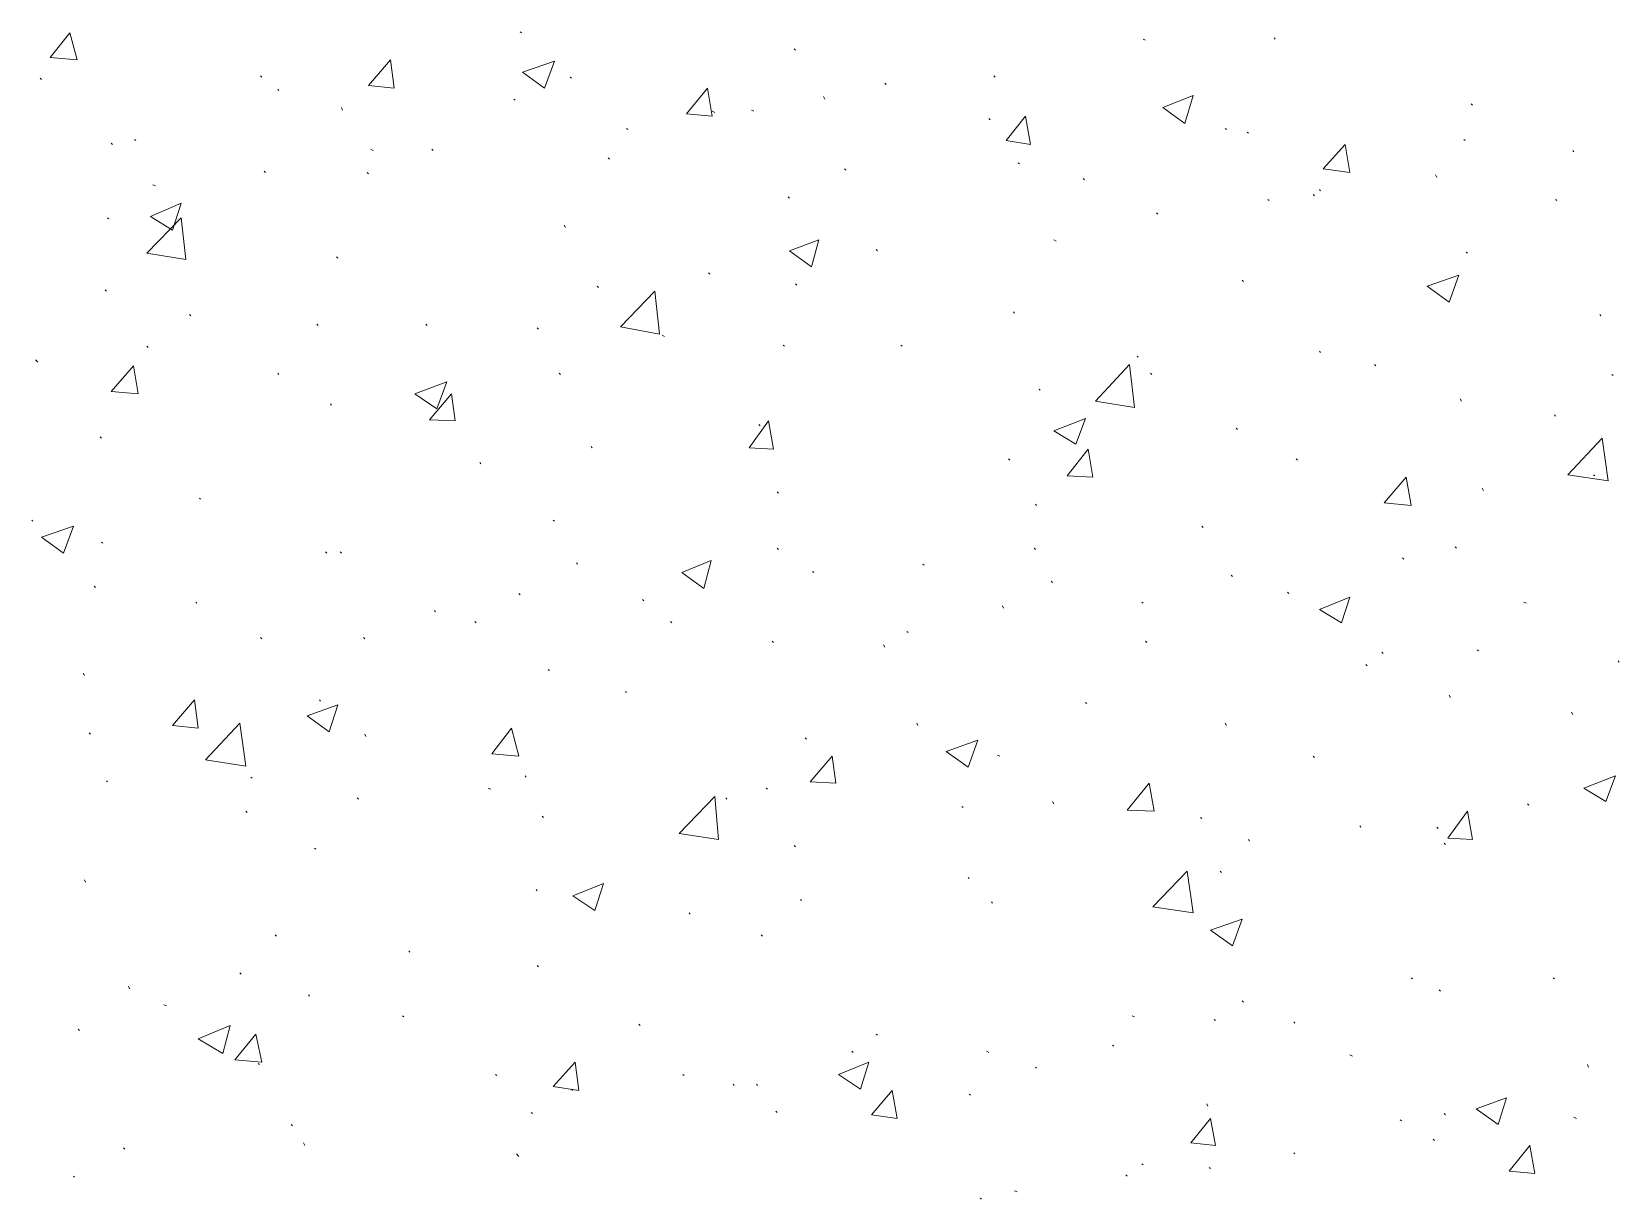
# Model space of a CAD drawing. Header units: millimetres. Extents: x 2928 to 3112, y 1220 to 1280.
# Drawn here: x 2957.497 to 2959.658, y 1249.35 to 1250.94 of the extents above; entities that cross this region are included whole.
import ezdxf

# ---------------------------------------------------------------- set-up
doc = ezdxf.new("R2010")
doc.units = ezdxf.units.MM

msp = doc.modelspace()

# ---------------------------------------------------------------- linework, layer by layer
at = {"color": 92, "linetype": 'Continuous', "lineweight": 13, "true_color": 0x00b800}
for points in [[(2957.52155, 1250.90543), (2957.54822, 1250.93876), (2957.54822, 1250.93876)], [(2957.55822, 1250.90209), (2957.54822, 1250.93876), (2957.54822, 1250.93876)], [(2958.16322, 1250.93876), (2958.16156, 1250.94043), (2958.16156, 1250.94043)], [(2959.18991, 1250.93043), (2959.18824, 1250.93209), (2959.18824, 1250.93209)], [(2958.53656, 1250.91543), (2958.5349, 1250.91709), (2958.5349, 1250.91709)], [(2959.01324, 1250.92876), (2959.0099, 1250.93043), (2959.0099, 1250.93043)], [(2957.52155, 1250.90543), (2957.55822, 1250.90209), (2957.55822, 1250.90209)], [(2957.95489, 1250.86709), (2957.98489, 1250.90209), (2957.98489, 1250.90209)], [(2957.98989, 1250.86376), (2957.98489, 1250.90209), (2957.98489, 1250.90209)], [(2958.16489, 1250.88543), (2958.20823, 1250.90043), (2958.20823, 1250.90043)], [(2958.19489, 1250.86376), (2958.20823, 1250.90043), (2958.20823, 1250.90043)], [(2957.50988, 1250.87543), (2957.50822, 1250.87709), (2957.50822, 1250.87709)], [(2957.80989, 1250.87876), (2957.80822, 1250.88043), (2957.80822, 1250.88043)], [(2957.95489, 1250.86709), (2957.98989, 1250.86376), (2957.98989, 1250.86376)], [(2958.16489, 1250.88543), (2958.19489, 1250.86376), (2958.19489, 1250.86376)], [(2958.23156, 1250.87709), (2958.22989, 1250.87876), (2958.22989, 1250.87876)], [(2958.6599, 1250.86876), (2958.65823, 1250.87043), (2958.65823, 1250.87043)], [(2958.80823, 1250.87876), (2958.80657, 1250.88043), (2958.80657, 1250.88043)], [(2957.83322, 1250.86042), (2957.83155, 1250.86209), (2957.83155, 1250.86209)], [(2958.15489, 1250.84709), (2958.15322, 1250.84876), (2958.15322, 1250.84876)], [(2958.38823, 1250.82876), (2958.41656, 1250.86376), (2958.41656, 1250.86376)], [(2958.42323, 1250.82542), (2958.41656, 1250.86376), (2958.41656, 1250.86376)], [(2958.57656, 1250.84876), (2958.5749, 1250.85209), (2958.5749, 1250.85209)], [(2959.03657, 1250.83709), (2959.07824, 1250.85376), (2959.07824, 1250.85376)], [(2959.06657, 1250.81542), (2959.07824, 1250.85376), (2959.07824, 1250.85376)], [(2957.91989, 1250.83376), (2957.91822, 1250.83709), (2957.91822, 1250.83709)], [(2958.38823, 1250.82876), (2958.42323, 1250.82542), (2958.42323, 1250.82542)], [(2958.42656, 1250.83042), (2958.42323, 1250.83209), (2958.42323, 1250.83209)], [(2958.4799, 1250.83209), (2958.47656, 1250.83376), (2958.47656, 1250.83376)], [(2958.82323, 1250.79209), (2958.8499, 1250.82542), (2958.8499, 1250.82542)], [(2958.85657, 1250.78709), (2958.8499, 1250.82542), (2958.8499, 1250.82542)], [(2959.03657, 1250.83709), (2959.06657, 1250.81542), (2959.06657, 1250.81542)], [(2959.45824, 1250.84042), (2959.45658, 1250.84209), (2959.45658, 1250.84209)], [(2958.30823, 1250.80709), (2958.30656, 1250.80876), (2958.30656, 1250.80876)], [(2958.80157, 1250.82042), (2958.7999, 1250.82209), (2958.7999, 1250.82209)], [(2959.12324, 1250.80709), (2959.12157, 1250.80876), (2959.12157, 1250.80876)], [(2959.15324, 1250.80209), (2959.15157, 1250.80376), (2959.15157, 1250.80376)], [(2957.60655, 1250.78709), (2957.60488, 1250.78876), (2957.60488, 1250.78876)], [(2957.63822, 1250.79209), (2957.63655, 1250.79376), (2957.63655, 1250.79376)], [(2957.96156, 1250.77876), (2957.95822, 1250.78042), (2957.95822, 1250.78042)], [(2958.04322, 1250.77876), (2958.04156, 1250.78042), (2958.04156, 1250.78042)], [(2958.82323, 1250.79209), (2958.85657, 1250.78709), (2958.85657, 1250.78709)], [(2959.25491, 1250.75376), (2959.28491, 1250.78709), (2959.28491, 1250.78709)], [(2959.29157, 1250.74876), (2959.28491, 1250.78709), (2959.28491, 1250.78709)], [(2959.44824, 1250.79209), (2959.44658, 1250.79376), (2959.44658, 1250.79376)], [(2958.28323, 1250.76709), (2958.28156, 1250.76876), (2958.28156, 1250.76876)], [(2958.84157, 1250.76042), (2958.8399, 1250.76209), (2958.8399, 1250.76209)], [(2959.59658, 1250.77709), (2959.59491, 1250.77876), (2959.59491, 1250.77876)], [(2957.81489, 1250.74876), (2957.81322, 1250.75042), (2957.81322, 1250.75042)], [(2957.95489, 1250.74709), (2957.95322, 1250.74876), (2957.95322, 1250.74876)], [(2958.6049, 1250.75209), (2958.60323, 1250.75376), (2958.60323, 1250.75376)], [(2958.9299, 1250.73876), (2958.92824, 1250.74042), (2958.92824, 1250.74042)], [(2959.25491, 1250.75376), (2959.29157, 1250.74876), (2959.29157, 1250.74876)], [(2959.40991, 1250.74209), (2959.40824, 1250.74542), (2959.40824, 1250.74542)], [(2957.66488, 1250.73042), (2957.66155, 1250.73209), (2957.66155, 1250.73209)], [(2958.52823, 1250.71376), (2958.52656, 1250.71542), (2958.52656, 1250.71542)], [(2959.24324, 1250.71709), (2959.24157, 1250.71876), (2959.24157, 1250.71876)], [(2959.25157, 1250.72376), (2959.24991, 1250.72542), (2959.24991, 1250.72542)], [(2957.65822, 1250.68876), (2957.69988, 1250.70709), (2957.69988, 1250.70709)], [(2957.68822, 1250.67042), (2957.69988, 1250.70709), (2957.69988, 1250.70709)], [(2959.0299, 1250.69209), (2959.02824, 1250.69376), (2959.02824, 1250.69376)], [(2959.18157, 1250.71042), (2959.17991, 1250.71209), (2959.17991, 1250.71209)], [(2959.57324, 1250.71042), (2959.57158, 1250.71209), (2959.57158, 1250.71209)], [(2957.60155, 1250.68542), (2957.59988, 1250.68709), (2957.59988, 1250.68709)], [(2957.65322, 1250.63876), (2957.69988, 1250.68709), (2957.69988, 1250.68709)], [(2957.65822, 1250.68876), (2957.68822, 1250.67042), (2957.68822, 1250.67042)], [(2957.70655, 1250.63042), (2957.69988, 1250.68709), (2957.69988, 1250.68709)], [(2958.22323, 1250.67376), (2958.22156, 1250.67709), (2958.22156, 1250.67709)], [(2958.52823, 1250.64209), (2958.56823, 1250.65709), (2958.56823, 1250.65709)], [(2958.55823, 1250.62042), (2958.56823, 1250.65709), (2958.56823, 1250.65709)], [(2958.89157, 1250.65542), (2958.88823, 1250.65709), (2958.88823, 1250.65709)], [(2957.65322, 1250.63876), (2957.70655, 1250.63042), (2957.70655, 1250.63042)], [(2957.91322, 1250.63209), (2957.91155, 1250.63376), (2957.91155, 1250.63376)], [(2958.52823, 1250.64209), (2958.55823, 1250.62042), (2958.55823, 1250.62042)], [(2958.64823, 1250.64209), (2958.64656, 1250.64376), (2958.64656, 1250.64376)], [(2959.45158, 1250.63876), (2959.44991, 1250.64042), (2959.44991, 1250.64042)], [(2958.41989, 1250.61042), (2958.41823, 1250.61209), (2958.41823, 1250.61209)], [(2959.39658, 1250.59375), (2959.43991, 1250.60875), (2959.43991, 1250.60875)], [(2959.42658, 1250.57209), (2959.43991, 1250.60875), (2959.43991, 1250.60875)], [(2957.59822, 1250.58709), (2957.59655, 1250.58875), (2957.59655, 1250.58875)], [(2958.26823, 1250.59209), (2958.26656, 1250.59375), (2958.26656, 1250.59375)], [(2958.29823, 1250.53875), (2958.34489, 1250.58709), (2958.34489, 1250.58709)], [(2958.35156, 1250.52875), (2958.34489, 1250.58709), (2958.34489, 1250.58709)], [(2958.53823, 1250.59542), (2958.53656, 1250.59709), (2958.53656, 1250.59709)], [(2959.14657, 1250.60042), (2959.14491, 1250.60209), (2959.14491, 1250.60209)], [(2959.39658, 1250.59375), (2959.42658, 1250.57209), (2959.42658, 1250.57209)], [(2957.71322, 1250.55375), (2957.71155, 1250.55542), (2957.71155, 1250.55542)], [(2957.88655, 1250.54042), (2957.88489, 1250.54209), (2957.88489, 1250.54209)], [(2958.03489, 1250.54042), (2958.03322, 1250.54209), (2958.03322, 1250.54209)], [(2958.8349, 1250.55709), (2958.83323, 1250.55875), (2958.83323, 1250.55875)], [(2959.63325, 1250.55375), (2959.63158, 1250.55542), (2959.63158, 1250.55542)], [(2958.18656, 1250.53542), (2958.18489, 1250.53709), (2958.18489, 1250.53709)], [(2958.29823, 1250.53875), (2958.35156, 1250.52875), (2958.35156, 1250.52875)], [(2958.35823, 1250.52542), (2958.35489, 1250.52709), (2958.35489, 1250.52709)], [(2957.65488, 1250.51042), (2957.65322, 1250.51209), (2957.65322, 1250.51209)], [(2958.52156, 1250.51209), (2958.5199, 1250.51375), (2958.5199, 1250.51375)], [(2958.68157, 1250.51209), (2958.6799, 1250.51375), (2958.6799, 1250.51375)], [(2959.25157, 1250.50375), (2959.24991, 1250.50542), (2959.24991, 1250.50542)], [(2957.50488, 1250.49042), (2957.50155, 1250.49375), (2957.50155, 1250.49375)], [(2957.60488, 1250.45042), (2957.63488, 1250.48542), (2957.63488, 1250.48542)], [(2957.64155, 1250.44709), (2957.63488, 1250.48542), (2957.63488, 1250.48542)], [(2958.9449, 1250.43709), (2958.99157, 1250.48709), (2958.99157, 1250.48709)], [(2958.99824, 1250.42875), (2958.99157, 1250.48709), (2958.99157, 1250.48709)], [(2959.00324, 1250.49709), (2959.00157, 1250.49875), (2959.00157, 1250.49875)], [(2959.32657, 1250.48542), (2959.32491, 1250.48709), (2959.32491, 1250.48709)], [(2957.83322, 1250.47375), (2957.83155, 1250.47542), (2957.83155, 1250.47542)], [(2958.01822, 1250.44709), (2958.06156, 1250.46375), (2958.06156, 1250.46375)], [(2958.04822, 1250.42709), (2958.06156, 1250.46375), (2958.06156, 1250.46375)], [(2958.21656, 1250.47375), (2958.21489, 1250.47542), (2958.21489, 1250.47542)], [(2959.02157, 1250.47375), (2959.0199, 1250.47542), (2959.0199, 1250.47542)], [(2959.64991, 1250.47209), (2959.64825, 1250.47375), (2959.64825, 1250.47375)], [(2957.60488, 1250.45042), (2957.64155, 1250.44709), (2957.64155, 1250.44709)], [(2958.01822, 1250.44709), (2958.04822, 1250.42709), (2958.04822, 1250.42709)], [(2958.03822, 1250.41209), (2958.06822, 1250.44709), (2958.06822, 1250.44709)], [(2958.07322, 1250.41042), (2958.06822, 1250.44709), (2958.06822, 1250.44709)], [(2958.8699, 1250.45209), (2958.86823, 1250.45375), (2958.86823, 1250.45375)], [(2958.9449, 1250.43709), (2958.99824, 1250.42875), (2958.99824, 1250.42875)], [(2959.44324, 1250.43709), (2959.44158, 1250.44042), (2959.44158, 1250.44042)], [(2957.90489, 1250.43209), (2957.90322, 1250.43375), (2957.90322, 1250.43375)], [(2958.88823, 1250.39709), (2958.93157, 1250.41375), (2958.93157, 1250.41375)], [(2958.91824, 1250.37875), (2958.93157, 1250.41375), (2958.93157, 1250.41375)], [(2959.57158, 1250.41709), (2959.56991, 1250.41875), (2959.56991, 1250.41875)], [(2958.03822, 1250.41209), (2958.07322, 1250.41042), (2958.07322, 1250.41042)], [(2958.47323, 1250.37375), (2958.4999, 1250.41042), (2958.4999, 1250.41042)], [(2958.48823, 1250.40375), (2958.48656, 1250.40542), (2958.48656, 1250.40542)], [(2958.50656, 1250.37208), (2958.4999, 1250.41042), (2958.4999, 1250.41042)], [(2958.88823, 1250.39709), (2958.91824, 1250.37875), (2958.91824, 1250.37875)], [(2959.13824, 1250.39875), (2959.13657, 1250.40042), (2959.13657, 1250.40042)], [(2957.59155, 1250.38708), (2957.58988, 1250.38875), (2957.58988, 1250.38875)], [(2958.25989, 1250.37375), (2958.25823, 1250.37542), (2958.25823, 1250.37542)], [(2958.47323, 1250.37375), (2958.50656, 1250.37208), (2958.50656, 1250.37208)], [(2958.90657, 1250.33542), (2958.9349, 1250.37208), (2958.9349, 1250.37208)], [(2958.94157, 1250.33375), (2958.9349, 1250.37208), (2958.9349, 1250.37208)], [(2959.58824, 1250.33708), (2959.63491, 1250.38708), (2959.63491, 1250.38708)], [(2959.64325, 1250.32875), (2959.63491, 1250.38708), (2959.63491, 1250.38708)], [(2958.10822, 1250.35208), (2958.10656, 1250.35375), (2958.10656, 1250.35375)], [(2958.82823, 1250.35708), (2958.82657, 1250.35875), (2958.82657, 1250.35875)], [(2959.21991, 1250.35708), (2959.21824, 1250.35875), (2959.21824, 1250.35875)], [(2958.90657, 1250.33542), (2958.94157, 1250.33375), (2958.94157, 1250.33375)], [(2959.33824, 1250.29875), (2959.36824, 1250.33375), (2959.36824, 1250.33375)], [(2959.37491, 1250.29542), (2959.36824, 1250.33375), (2959.36824, 1250.33375)], [(2959.58824, 1250.33708), (2959.64325, 1250.32875), (2959.64325, 1250.32875)], [(2959.62491, 1250.33542), (2959.62325, 1250.33708), (2959.62325, 1250.33708)], [(2957.72655, 1250.30375), (2957.72488, 1250.30542), (2957.72488, 1250.30542)], [(2958.51323, 1250.31208), (2958.51156, 1250.31375), (2958.51156, 1250.31375)], [(2959.47324, 1250.31542), (2959.47158, 1250.31875), (2959.47158, 1250.31875)], [(2958.8649, 1250.29542), (2958.86323, 1250.29708), (2958.86323, 1250.29708)], [(2959.33824, 1250.29875), (2959.37491, 1250.29542), (2959.37491, 1250.29542)], [(2957.49822, 1250.27375), (2957.49655, 1250.27542), (2957.49655, 1250.27542)], [(2957.50988, 1250.25208), (2957.55322, 1250.26708), (2957.55322, 1250.26708)], [(2957.53988, 1250.23042), (2957.55322, 1250.26708), (2957.55322, 1250.26708)], [(2958.20823, 1250.27375), (2958.20656, 1250.27542), (2958.20656, 1250.27542)], [(2959.09157, 1250.26542), (2959.0899, 1250.26708), (2959.0899, 1250.26708)], [(2957.50988, 1250.25208), (2957.53988, 1250.23042), (2957.53988, 1250.23042)], [(2957.59322, 1250.24375), (2957.59155, 1250.24542), (2957.59155, 1250.24542)], [(2957.89822, 1250.23042), (2957.89655, 1250.23208), (2957.89655, 1250.23208)], [(2957.91822, 1250.23042), (2957.91655, 1250.23208), (2957.91655, 1250.23208)], [(2958.38156, 1250.20375), (2958.42156, 1250.22042), (2958.42156, 1250.22042)], [(2958.41156, 1250.18208), (2958.42156, 1250.22042), (2958.42156, 1250.22042)], [(2958.51323, 1250.23542), (2958.51156, 1250.23708), (2958.51156, 1250.23708)], [(2958.86323, 1250.23542), (2958.86157, 1250.23708), (2958.86157, 1250.23708)], [(2959.36491, 1250.22208), (2959.36324, 1250.22375), (2959.36324, 1250.22375)], [(2959.43658, 1250.23708), (2959.43491, 1250.23875), (2959.43491, 1250.23875)], [(2958.23989, 1250.21542), (2958.23823, 1250.21708), (2958.23823, 1250.21708)], [(2958.38156, 1250.20375), (2958.41156, 1250.18208), (2958.41156, 1250.18208)], [(2958.56156, 1250.20375), (2958.5599, 1250.20542), (2958.5599, 1250.20542)], [(2958.71157, 1250.21375), (2958.7099, 1250.21542), (2958.7099, 1250.21542)], [(2959.13157, 1250.19875), (2959.12991, 1250.20042), (2959.12991, 1250.20042)], [(2957.58322, 1250.18375), (2957.58155, 1250.18542), (2957.58155, 1250.18542)], [(2958.16156, 1250.17375), (2958.15989, 1250.17542), (2958.15989, 1250.17542)], [(2958.88657, 1250.19042), (2958.8849, 1250.19208), (2958.8849, 1250.19208)], [(2959.20824, 1250.17542), (2959.20657, 1250.17708), (2959.20657, 1250.17708)], [(2957.72155, 1250.16208), (2957.71988, 1250.16375), (2957.71988, 1250.16375)], [(2958.32989, 1250.16542), (2958.32823, 1250.16708), (2958.32823, 1250.16708)], [(2958.8199, 1250.15541), (2958.81823, 1250.15875), (2958.81823, 1250.15875)], [(2959.0099, 1250.16208), (2959.00824, 1250.16375), (2959.00824, 1250.16375)], [(2959.24991, 1250.15375), (2959.29157, 1250.17042), (2959.29157, 1250.17042)], [(2959.24991, 1250.15375), (2959.27991, 1250.13541), (2959.27991, 1250.13541)], [(2959.27991, 1250.13541), (2959.29157, 1250.17042), (2959.29157, 1250.17042)], [(2959.53158, 1250.16208), (2959.52824, 1250.16375), (2959.52824, 1250.16375)], [(2958.04656, 1250.15041), (2958.04489, 1250.15208), (2958.04489, 1250.15208)], [(2958.10156, 1250.13541), (2958.09989, 1250.13708), (2958.09989, 1250.13708)], [(2958.36823, 1250.13541), (2958.36656, 1250.13708), (2958.36656, 1250.13708)], [(2957.80989, 1250.11375), (2957.80822, 1250.11541), (2957.80822, 1250.11541)], [(2957.94989, 1250.11375), (2957.94822, 1250.11541), (2957.94822, 1250.11541)], [(2958.50656, 1250.10875), (2958.5049, 1250.11041), (2958.5049, 1250.11041)], [(2958.6899, 1250.12208), (2958.68823, 1250.12375), (2958.68823, 1250.12375)], [(2959.0149, 1250.10875), (2959.01324, 1250.11041), (2959.01324, 1250.11041)], [(2958.65823, 1250.10208), (2958.65656, 1250.10541), (2958.65656, 1250.10541)], [(2959.33657, 1250.09375), (2959.33491, 1250.09541), (2959.33491, 1250.09541)], [(2959.46658, 1250.09708), (2959.46491, 1250.09875), (2959.46491, 1250.09875)], [(2957.56822, 1250.06375), (2957.56655, 1250.06708), (2957.56655, 1250.06708)], [(2958.20156, 1250.07041), (2958.19989, 1250.07208), (2958.19989, 1250.07208)], [(2959.31491, 1250.07708), (2959.31324, 1250.07875), (2959.31324, 1250.07875)], [(2959.65825, 1250.08208), (2959.65658, 1250.08375), (2959.65658, 1250.08375)], [(2957.68822, 1249.99541), (2957.71822, 1250.03041), (2957.71822, 1250.03041)], [(2957.72322, 1249.99208), (2957.71822, 1250.03041), (2957.71822, 1250.03041)], [(2957.87155, 1250.00875), (2957.91322, 1250.02375), (2957.91322, 1250.02375)], [(2957.88989, 1250.02875), (2957.88822, 1250.03041), (2957.88822, 1250.03041)], [(2957.90155, 1249.98708), (2957.91322, 1250.02375), (2957.91322, 1250.02375)], [(2958.30656, 1250.04041), (2958.30489, 1250.04208), (2958.30489, 1250.04208)], [(2958.93324, 1250.02541), (2958.93157, 1250.02708), (2958.93157, 1250.02708)], [(2959.42824, 1250.03375), (2959.42658, 1250.03708), (2959.42658, 1250.03708)], [(2957.87155, 1250.00875), (2957.90155, 1249.98708), (2957.90155, 1249.98708)], [(2959.59491, 1250.01041), (2959.59324, 1250.01375), (2959.59324, 1250.01375)], [(2957.57655, 1249.98375), (2957.57488, 1249.98541), (2957.57488, 1249.98541)], [(2957.68822, 1249.99541), (2957.72322, 1249.99208), (2957.72322, 1249.99208)], [(2957.73322, 1249.94875), (2957.77989, 1249.99875), (2957.77989, 1249.99875)], [(2957.78822, 1249.94041), (2957.77989, 1249.99875), (2957.77989, 1249.99875)], [(2957.95155, 1249.98041), (2957.94989, 1249.98375), (2957.94989, 1249.98375)], [(2958.12322, 1249.95708), (2958.14989, 1249.99208), (2958.14989, 1249.99208)], [(2958.15989, 1249.95375), (2958.14989, 1249.99208), (2958.14989, 1249.99208)], [(2958.70323, 1249.99541), (2958.70157, 1249.99875), (2958.70157, 1249.99875)], [(2959.12324, 1249.99541), (2959.12157, 1249.99875), (2959.12157, 1249.99875)], [(2958.55156, 1249.97708), (2958.5499, 1249.97875), (2958.5499, 1249.97875)], [(2958.74157, 1249.96041), (2958.7849, 1249.97541), (2958.7849, 1249.97541)], [(2958.74157, 1249.96041), (2958.77157, 1249.93875), (2958.77157, 1249.93875)], [(2958.77157, 1249.93875), (2958.7849, 1249.97541), (2958.7849, 1249.97541)], [(2957.73322, 1249.94875), (2957.78822, 1249.94041), (2957.78822, 1249.94041)], [(2958.12322, 1249.95708), (2958.15989, 1249.95375), (2958.15989, 1249.95375)], [(2958.55656, 1249.91874), (2958.58656, 1249.95375), (2958.58656, 1249.95375)], [(2958.59156, 1249.91708), (2958.58656, 1249.95375), (2958.58656, 1249.95375)], [(2958.8149, 1249.95375), (2958.81157, 1249.95541), (2958.81157, 1249.95541)], [(2959.24324, 1249.95208), (2959.24157, 1249.95375), (2959.24157, 1249.95375)], [(2957.59988, 1249.91874), (2957.59822, 1249.92041), (2957.59822, 1249.92041)], [(2957.79655, 1249.92374), (2957.79489, 1249.92541), (2957.79489, 1249.92541)], [(2958.16989, 1249.92541), (2958.16822, 1249.92708), (2958.16822, 1249.92708)], [(2958.55656, 1249.91874), (2958.59156, 1249.91708), (2958.59156, 1249.91708)], [(2958.98824, 1249.88041), (2959.01824, 1249.91708), (2959.01824, 1249.91708)], [(2959.0249, 1249.87874), (2959.01824, 1249.91708), (2959.01824, 1249.91708)], [(2959.60991, 1249.91041), (2959.65325, 1249.92708), (2959.65325, 1249.92708)], [(2959.63991, 1249.89208), (2959.65325, 1249.92708), (2959.65325, 1249.92708)], [(2957.94155, 1249.89541), (2957.93989, 1249.89708), (2957.93989, 1249.89708)], [(2958.12156, 1249.90874), (2958.11822, 1249.91041), (2958.11822, 1249.91041)], [(2958.37823, 1249.84874), (2958.42656, 1249.89874), (2958.42656, 1249.89874)], [(2958.43156, 1249.84041), (2958.42656, 1249.89874), (2958.42656, 1249.89874)], [(2958.44323, 1249.89541), (2958.44156, 1249.89708), (2958.44156, 1249.89708)], [(2958.49823, 1249.90874), (2958.49656, 1249.91041), (2958.49656, 1249.91041)], [(2959.60991, 1249.91041), (2959.63991, 1249.89208), (2959.63991, 1249.89208)], [(2957.78989, 1249.87708), (2957.78822, 1249.87874), (2957.78822, 1249.87874)], [(2958.19322, 1249.87041), (2958.19156, 1249.87208), (2958.19156, 1249.87208)], [(2958.7649, 1249.88374), (2958.76323, 1249.88541), (2958.76323, 1249.88541)], [(2958.88823, 1249.88874), (2958.88657, 1249.89208), (2958.88657, 1249.89208)], [(2958.98824, 1249.88041), (2959.0249, 1249.87874), (2959.0249, 1249.87874)], [(2959.42491, 1249.84208), (2959.45158, 1249.87874), (2959.45158, 1249.87874)], [(2959.45824, 1249.84041), (2959.45158, 1249.87874), (2959.45158, 1249.87874)], [(2959.53491, 1249.88708), (2959.53324, 1249.88874), (2959.53324, 1249.88874)], [(2959.0899, 1249.86874), (2959.08824, 1249.87041), (2959.08824, 1249.87041)], [(2959.30657, 1249.85708), (2959.30491, 1249.85874), (2959.30491, 1249.85874)], [(2959.41158, 1249.85541), (2959.40991, 1249.85708), (2959.40991, 1249.85708)], [(2957.88322, 1249.82708), (2957.88155, 1249.82874), (2957.88155, 1249.82874)], [(2958.37823, 1249.84874), (2958.43156, 1249.84041), (2958.43156, 1249.84041)], [(2958.53656, 1249.83041), (2958.5349, 1249.83208), (2958.5349, 1249.83208)], [(2959.15491, 1249.83874), (2959.15324, 1249.84041), (2959.15324, 1249.84041)], [(2959.42158, 1249.83374), (2959.41991, 1249.83541), (2959.41991, 1249.83541)], [(2959.42491, 1249.84208), (2959.45824, 1249.84041), (2959.45824, 1249.84041)], [(2958.77323, 1249.78708), (2958.77157, 1249.78874), (2958.77157, 1249.78874)], [(2959.02324, 1249.74874), (2959.0699, 1249.79708), (2959.0699, 1249.79708)], [(2959.07824, 1249.74041), (2959.0699, 1249.79708), (2959.0699, 1249.79708)], [(2959.11657, 1249.79541), (2959.1149, 1249.79708), (2959.1149, 1249.79708)], [(2957.56988, 1249.78208), (2957.56822, 1249.78541), (2957.56822, 1249.78541)], [(2958.18489, 1249.77041), (2958.18322, 1249.77208), (2958.18322, 1249.77208)], [(2958.23323, 1249.76374), (2958.27489, 1249.78041), (2958.27489, 1249.78041)], [(2958.26323, 1249.74374), (2958.27489, 1249.78041), (2958.27489, 1249.78041)], [(2958.23323, 1249.76374), (2958.26323, 1249.74374), (2958.26323, 1249.74374)], [(2958.5449, 1249.75708), (2958.54323, 1249.75874), (2958.54323, 1249.75874)], [(2958.8049, 1249.75374), (2958.80323, 1249.75541), (2958.80323, 1249.75541)], [(2959.02324, 1249.74874), (2959.07824, 1249.74041), (2959.07824, 1249.74041)], [(2958.39323, 1249.73874), (2958.39156, 1249.74041), (2958.39156, 1249.74041)], [(2959.10157, 1249.71708), (2959.14491, 1249.73208), (2959.14491, 1249.73208)], [(2959.13157, 1249.69541), (2959.14491, 1249.73208), (2959.14491, 1249.73208)], [(2957.82989, 1249.70874), (2957.82822, 1249.71041), (2957.82822, 1249.71041)], [(2958.49156, 1249.70874), (2958.4899, 1249.71041), (2958.4899, 1249.71041)], [(2959.10157, 1249.71708), (2959.13157, 1249.69541), (2959.13157, 1249.69541)], [(2958.01156, 1249.68707), (2958.00989, 1249.68874), (2958.00989, 1249.68874)], [(2957.78155, 1249.65707), (2957.77989, 1249.65874), (2957.77989, 1249.65874)], [(2958.18656, 1249.66707), (2958.18489, 1249.66874), (2958.18489, 1249.66874)], [(2957.62988, 1249.63707), (2957.62822, 1249.64041), (2957.62822, 1249.64041)], [(2959.37658, 1249.65041), (2959.37491, 1249.65207), (2959.37491, 1249.65207)], [(2959.41491, 1249.63374), (2959.41324, 1249.63541), (2959.41324, 1249.63541)], [(2959.56991, 1249.65041), (2959.56824, 1249.65207), (2959.56824, 1249.65207)], [(2957.67988, 1249.61374), (2957.67655, 1249.61541), (2957.67655, 1249.61541)], [(2957.87489, 1249.62707), (2957.87322, 1249.62874), (2957.87322, 1249.62874)], [(2959.14657, 1249.61874), (2959.14491, 1249.62041), (2959.14491, 1249.62041)], [(2958.00322, 1249.59874), (2958.00156, 1249.60041), (2958.00156, 1249.60041)], [(2958.99824, 1249.59874), (2958.9949, 1249.60041), (2958.9949, 1249.60041)], [(2959.10824, 1249.59374), (2959.10657, 1249.59541), (2959.10657, 1249.59541)], [(2959.21657, 1249.59041), (2959.21491, 1249.59207), (2959.21491, 1249.59207)], [(2957.56155, 1249.58041), (2957.55988, 1249.58207), (2957.55988, 1249.58207)], [(2957.72322, 1249.56874), (2957.76655, 1249.58707), (2957.76655, 1249.58707)], [(2957.75655, 1249.54874), (2957.76655, 1249.58707), (2957.76655, 1249.58707)], [(2957.77322, 1249.54041), (2957.80155, 1249.57541), (2957.80155, 1249.57541)], [(2957.80989, 1249.53707), (2957.80155, 1249.57541), (2957.80155, 1249.57541)], [(2958.32489, 1249.58707), (2958.32323, 1249.58874), (2958.32323, 1249.58874)], [(2958.64823, 1249.57374), (2958.64656, 1249.57541), (2958.64656, 1249.57541)], [(2957.72322, 1249.56874), (2957.75655, 1249.54874), (2957.75655, 1249.54874)], [(2958.6149, 1249.55041), (2958.61323, 1249.55207), (2958.61323, 1249.55207)], [(2958.7999, 1249.55041), (2958.79657, 1249.55207), (2958.79657, 1249.55207)], [(2958.9699, 1249.55874), (2958.96824, 1249.56041), (2958.96824, 1249.56041)], [(2957.77322, 1249.54041), (2957.80989, 1249.53707), (2957.80989, 1249.53707)], [(2957.80655, 1249.53374), (2957.80489, 1249.53541), (2957.80489, 1249.53541)], [(2958.20656, 1249.50374), (2958.23656, 1249.53707), (2958.23656, 1249.53707)], [(2958.24156, 1249.49874), (2958.23656, 1249.53707), (2958.23656, 1249.53707)], [(2958.5949, 1249.52041), (2958.63656, 1249.53707), (2958.63656, 1249.53707)], [(2958.6249, 1249.50041), (2958.63656, 1249.53707), (2958.63656, 1249.53707)], [(2958.8649, 1249.52874), (2958.86323, 1249.53041), (2958.86323, 1249.53041)], [(2959.29491, 1249.54541), (2959.29157, 1249.54707), (2959.29157, 1249.54707)], [(2959.61658, 1249.53041), (2959.61491, 1249.53374), (2959.61491, 1249.53374)], [(2958.12989, 1249.51874), (2958.12822, 1249.52041), (2958.12822, 1249.52041)], [(2958.38489, 1249.51874), (2958.38323, 1249.52041), (2958.38323, 1249.52041)], [(2958.45323, 1249.50541), (2958.45156, 1249.50707), (2958.45156, 1249.50707)], [(2958.4849, 1249.50541), (2958.48323, 1249.50707), (2958.48323, 1249.50707)], [(2958.5949, 1249.52041), (2958.6249, 1249.50041), (2958.6249, 1249.50041)], [(2958.20656, 1249.50374), (2958.24156, 1249.49874), (2958.24156, 1249.49874)], [(2958.23323, 1249.49874), (2958.23156, 1249.50041), (2958.23156, 1249.50041)], [(2958.6399, 1249.46541), (2958.66823, 1249.49874), (2958.66823, 1249.49874)], [(2958.6749, 1249.4604), (2958.66823, 1249.49874), (2958.66823, 1249.49874)], [(2958.7749, 1249.49207), (2958.77323, 1249.49374), (2958.77323, 1249.49374)], [(2959.46324, 1249.47374), (2959.50491, 1249.48874), (2959.50491, 1249.48874)], [(2959.49324, 1249.45207), (2959.50491, 1249.48874), (2959.50491, 1249.48874)], [(2958.17822, 1249.46707), (2958.17656, 1249.46874), (2958.17656, 1249.46874)], [(2958.51156, 1249.46874), (2958.5099, 1249.47041), (2958.5099, 1249.47041)], [(2958.6399, 1249.46541), (2958.6749, 1249.4604), (2958.6749, 1249.4604)], [(2959.09824, 1249.47707), (2959.09657, 1249.48041), (2959.09657, 1249.48041)], [(2959.42158, 1249.46541), (2959.41991, 1249.46707), (2959.41991, 1249.46707)], [(2959.46324, 1249.47374), (2959.49324, 1249.45207), (2959.49324, 1249.45207)], [(2959.59991, 1249.4604), (2959.59658, 1249.46207), (2959.59658, 1249.46207)], [(2957.85155, 1249.4504), (2957.84989, 1249.45207), (2957.84989, 1249.45207)], [(2959.0749, 1249.42707), (2959.10157, 1249.4604), (2959.10157, 1249.4604)], [(2959.10824, 1249.42374), (2959.10157, 1249.4604), (2959.10157, 1249.4604)], [(2959.36158, 1249.45707), (2959.35991, 1249.45874), (2959.35991, 1249.45874)], [(2957.62322, 1249.41874), (2957.62155, 1249.4204), (2957.62155, 1249.4204)], [(2957.86822, 1249.42374), (2957.86655, 1249.42707), (2957.86655, 1249.42707)], [(2959.0749, 1249.42707), (2959.10824, 1249.42374), (2959.10824, 1249.42374)], [(2959.40658, 1249.4304), (2959.40491, 1249.43207), (2959.40491, 1249.43207)], [(2959.50824, 1249.38874), (2959.53658, 1249.42374), (2959.53658, 1249.42374)], [(2959.54324, 1249.3854), (2959.53658, 1249.42374), (2959.53658, 1249.42374)], [(2958.15989, 1249.40874), (2958.15656, 1249.41207), (2958.15656, 1249.41207)], [(2959.0099, 1249.39707), (2959.00824, 1249.39874), (2959.00824, 1249.39874)], [(2959.21657, 1249.41207), (2959.21491, 1249.41374), (2959.21491, 1249.41374)], [(2957.55488, 1249.3804), (2957.55322, 1249.38207), (2957.55322, 1249.38207)], [(2958.98824, 1249.38207), (2958.98657, 1249.38374), (2958.98657, 1249.38374)], [(2959.10157, 1249.39207), (2959.0999, 1249.39374), (2959.0999, 1249.39374)], [(2959.50824, 1249.38874), (2959.54324, 1249.3854), (2959.54324, 1249.3854)], [(2958.83823, 1249.3604), (2958.8349, 1249.36207), (2958.8349, 1249.36207)], [(2958.7899, 1249.3504), (2958.78823, 1249.35207), (2958.78823, 1249.35207)]]:
    msp.add_lwpolyline(points, dxfattribs=at)

doc.saveas('drawing.dxf')
